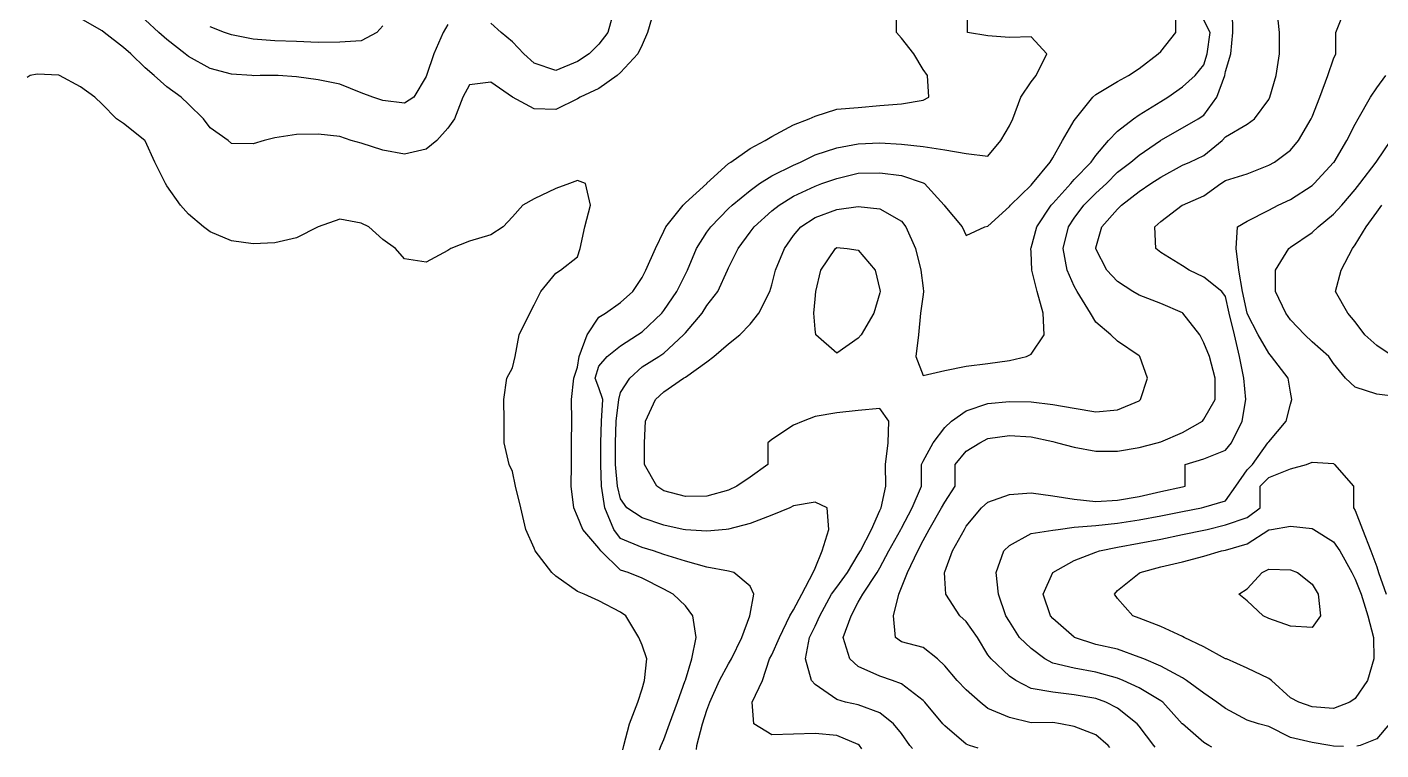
# Model space of a CAD drawing. Header units: inches. Extents: x 450896 to 463247, y 7386701 to 7399440.
# Drawn here: x 450915 to 452750, y 7386701 to 7387680 of the extents above; entities that cross this region are included whole.
import ezdxf

# ---------------------------------------------------------------- set-up
doc = ezdxf.new("R2010")
doc.units = ezdxf.units.IN
doc.header["$MEASUREMENT"] = 0

msp = doc.modelspace()

# ---------------------------------------------------------------- linework, layer by layer
for points, elevation in [([(451764.3, 7387702.5), (451755.9, 7387673.2), (451748.5, 7387656.5), (451742.7, 7387644), (451719.2, 7387618.7), (451714.6, 7387614.7), (451689.9, 7387597.3), (451664.5, 7387585.4), (451660.6, 7387583.3), (451631.3, 7387568.7), (451602, 7387569.8), (451572.8, 7387585.3), (451572.6, 7387585.4), (451543.5, 7387605.8), (451514.2, 7387602.2), (451505.3, 7387585.4), (451494, 7387556.1), (451484.9, 7387543.6), (451470, 7387526.8), (451455.6, 7387514.9), (451426.3, 7387508), (451397, 7387513.5), (451367.7, 7387523), (451354.2, 7387526.8), (451338.5, 7387532.1), (451309.2, 7387535.4), (451279.9, 7387534.9), (451250.6, 7387530.4), (451236.2, 7387526.8), (451221.3, 7387522), (451192, 7387522.6), (451187.1, 7387526.8), (451162.7, 7387543.8), (451153.9, 7387556.1), (451133.5, 7387576.1), (451123.7, 7387585.4), (451104.2, 7387599.5), (451087.1, 7387614.7), (451074.9, 7387625), (451055.2, 7387644), (451045.6, 7387652.9), (451019.4, 7387673.2), (451016.3, 7387675.3), (450987, 7387691.8)], 40), ([(451710, 7387702.5), (451701.8, 7387673.2), (451689.9, 7387657.1), (451676.5, 7387644), (451660.6, 7387633.7), (451631.3, 7387621.7), (451602, 7387631.6), (451588.1, 7387644), (451572.8, 7387660.5), (451557.4, 7387673.2), (451543.5, 7387685.6)], 60), ([(451772, 7386700.9), (451774.4, 7386706.8), (451777.8, 7386714.7), (451785.4, 7386736.1), (451796.2, 7386765.3), (451806.9, 7386794.6), (451807.1, 7386795.3), (451815.8, 7386823.9), (451821.5, 7386853.2), (451817.1, 7386882.5), (451807.1, 7386895.8), (451790.7, 7386911.8), (451777.8, 7386918.6), (451748.5, 7386933.5), (451729.5, 7386941.1), (451719.2, 7386944.3), (451692.4, 7386970.4), (451689.9, 7386974), (451667.9, 7386999.6), (451660.6, 7387017.1), (451655.8, 7387028.9), (451652.2, 7387058.2), (451652.5, 7387087.5), (451652.5, 7387116.8), (451653.1, 7387146.1), (451652.8, 7387175.4), (451655.7, 7387204.7), (451660.6, 7387219.5), (451663.1, 7387233.9), (451673.9, 7387263.2), (451689.9, 7387287.4), (451698.7, 7387292.5), (451719.2, 7387306.9), (451735.8, 7387321.8), (451748.5, 7387341), (451753.5, 7387351.1), (451766.4, 7387380.4), (451777.8, 7387403.9), (451780.5, 7387409.7), (451803.9, 7387439), (451807.1, 7387442.1), (451835.9, 7387468.2), (451836.3, 7387468.7), (451865.6, 7387495.4), (451868.7, 7387497.5), (451894.9, 7387516), (451915.1, 7387526.8), (451924.2, 7387532.1), (451953.5, 7387547.8), (451975, 7387556.1), (451982.8, 7387559.7), (452012.1, 7387569.1), (452041.4, 7387571.2), (452070.6, 7387574), (452099.9, 7387576.3), (452129.2, 7387581.5), (452136.9, 7387585.4), (452135.1, 7387614.7), (452129.2, 7387623.1), (452116.7, 7387644), (452099.9, 7387665.2), (452093.4, 7387673.2), (452093.4, 7387702.5)], 40), ([(451821.9, 7386701.1), (451822.6, 7386706.8), (451830.1, 7386736.1), (451836.3, 7386754.6), (451840.1, 7386765.3), (451853.2, 7386794.6), (451865.6, 7386817.4), (451869.5, 7386823.9), (451883.6, 7386853.2), (451894.6, 7386882.5), (451894.9, 7386884.7), (451899.8, 7386911.8), (451894.9, 7386922.4), (451872.6, 7386941.1), (451865.6, 7386942.8), (451836.3, 7386948.5), (451807.1, 7386956.7), (451777.8, 7386965.5), (451763.8, 7386970.4), (451748.5, 7386975.2), (451719.2, 7386987.4), (451709.9, 7386999.6), (451698, 7387028.9), (451693.4, 7387058.2), (451692.5, 7387087.5), (451692.5, 7387116.8), (451693.3, 7387146.1), (451695.1, 7387175.4), (451689.9, 7387191.4), (451684.7, 7387204.7), (451689.9, 7387220.7), (451701, 7387233.9), (451719.2, 7387248.4), (451742, 7387263.2), (451748.5, 7387267.5), (451775.1, 7387292.5), (451777.8, 7387296.1), (451795.6, 7387321.8), (451807.1, 7387345.4), (451809.7, 7387351.1), (451822.2, 7387380.4), (451836.3, 7387402.4), (451841.7, 7387409.7), (451865.6, 7387434.3), (451870.5, 7387439), (451894.9, 7387459.1), (451907.6, 7387468.2), (451924.2, 7387478.8), (451953.5, 7387493.3), (451963.1, 7387497.5), (451982.8, 7387507.1), (452012.1, 7387516.6), (452041.4, 7387522.2), (452070.6, 7387523.3), (452099.9, 7387521.9), (452129.2, 7387518.5), (452158.5, 7387514.2), (452187.8, 7387509.1), (452217.1, 7387505.6), (452234.6, 7387526.8), (452246.4, 7387546.4), (452250.9, 7387556.1), (452261.5, 7387585.4), (452275.7, 7387606.3), (452282.6, 7387614.7), (452296.9, 7387644), (452275.7, 7387667.2), (452246.4, 7387666.1), (452217.1, 7387668.6), (452189.3, 7387673.2), (452189.3, 7387702.5)], 60), ([(452046.4, 7386702.3), (452042.9, 7386706.8), (452041.4, 7386708.2), (452012.1, 7386720.3), (451982.8, 7386722.8), (451953.5, 7386722.2), (451924.2, 7386721), (451899.9, 7386736.1), (451897.6, 7386765.3), (451911.5, 7386794.6), (451921.1, 7386823.9), (451924.2, 7386829.4), (451934.5, 7386853.2), (451948.8, 7386882.5), (451953.5, 7386890.7), (451964.8, 7386911.8), (451980.4, 7386941.1), (451982.8, 7386947.2), (451992.6, 7386970.4), (452001.5, 7386999.6), (451999.1, 7387028.9), (451982.8, 7387036.5), (451953.5, 7387031.4), (451948.4, 7387028.9), (451924.2, 7387018.9), (451894.9, 7387007.7), (451865.6, 7386999.9), (451862.5, 7386999.6), (451836.3, 7386997.3), (451807.1, 7386999), (451804.1, 7386999.6), (451777.8, 7387005.1), (451748.5, 7387015), (451727.7, 7387028.9), (451719.2, 7387041), (451714.9, 7387058.2), (451712.4, 7387087.5), (451712.4, 7387116.8), (451713.1, 7387146.1), (451716.7, 7387175.4), (451719.2, 7387185.1), (451731.8, 7387204.7), (451748.5, 7387219.7), (451770.9, 7387233.9), (451777.8, 7387238.6), (451804.6, 7387263.2), (451807.1, 7387266), (451829.6, 7387292.5), (451836.3, 7387302.8), (451850.9, 7387321.8), (451864.3, 7387351.1), (451865.6, 7387354), (451878.6, 7387380.4), (451894.9, 7387402.2), (451900.1, 7387409.7), (451924.2, 7387431.3), (451934.1, 7387439), (451953.5, 7387451.1), (451982.8, 7387464.9), (451992.2, 7387468.2), (452012.1, 7387475.1), (452041.4, 7387482.3), (452070.6, 7387482.8), (452099.9, 7387479.3), (452129.2, 7387469.3), (452131.1, 7387468.2), (452157.8, 7387439), (452158.5, 7387437.7), (452182, 7387409.7), (452187.8, 7387397.9), (452213.1, 7387409.7), (452217.1, 7387410.5), (452246.4, 7387437.1), (452247.7, 7387439), (452275.7, 7387466.2), (452277.4, 7387468.2), (452301.3, 7387497.5), (452304.9, 7387503.2), (452318.2, 7387526.8), (452334.2, 7387553.8), (452335.7, 7387556.1), (452359.4, 7387585.4), (452363.5, 7387588.8), (452392.8, 7387606.6), (452407.6, 7387614.7), (452422.1, 7387624.3), (452448, 7387644), (452451.4, 7387647.2), (452471.8, 7387673.2), (452471.8, 7387702.5)], 80), ([(452204, 7386703), (452192.2, 7386706.8), (452187.8, 7386708.6), (452158.5, 7386733.5), (452156.1, 7386736.1), (452131.7, 7386765.3), (452129.2, 7386767.7), (452099.9, 7386790.3), (452087.6, 7386794.6), (452070.6, 7386800.8), (452041.4, 7386813.5), (452030, 7386823.9), (452021.1, 7386853.2), (452031.7, 7386882.5), (452041.4, 7386900.7), (452047.4, 7386911.8), (452066.9, 7386941.1), (452070.6, 7386947.4), (452082.9, 7386970.4), (452099.1, 7386999.6), (452099.9, 7387001.3), (452114.5, 7387028.9), (452127, 7387058.2), (452127, 7387087.5), (452129.2, 7387092.2), (452142.7, 7387116.8), (452158.5, 7387137.6), (452167.8, 7387146.1), (452187.8, 7387160.1), (452217.1, 7387170), (452246.4, 7387172.9), (452275.7, 7387172.6), (452304.9, 7387168.8), (452334.2, 7387163.9), (452363.5, 7387159.1), (452392.8, 7387161.8), (452422.1, 7387173.9), (452424.1, 7387175.4), (452433.4, 7387204.7), (452422.9, 7387233.9), (452422.1, 7387234.7), (452392.8, 7387254.9), (452383.8, 7387263.2), (452363.5, 7387280.5), (452356, 7387292.5), (452338.2, 7387321.8), (452334.2, 7387329.1), (452324.5, 7387351.1), (452319.3, 7387380.4), (452326.2, 7387409.7), (452334.2, 7387421.2), (452347.3, 7387439), (452363.5, 7387455.3), (452377.7, 7387468.2), (452392.8, 7387483.6), (452410.6, 7387497.5), (452422.1, 7387506.9), (452451.2, 7387526.8), (452451.4, 7387527), (452480.7, 7387543.9), (452502.2, 7387556.1), (452509.9, 7387561.2), (452527.2, 7387585.4), (452538.3, 7387614.7), (452539.2, 7387620.4), (452546.4, 7387644), (452548.9, 7387673.2), (452548.8, 7387702.5)], 120), ([(452382.4, 7386703.9), (452380.2, 7386706.8), (452363.5, 7386721.1), (452334.2, 7386732.2), (452315.3, 7386736.1), (452304.9, 7386737.7), (452275.7, 7386737.5), (452246.4, 7386744.4), (452217.1, 7386756.6), (452206.4, 7386765.3), (452187.8, 7386782.1), (452175.3, 7386794.6), (452158.5, 7386814.4), (452148.6, 7386823.9), (452129.2, 7386839.5), (452099.9, 7386847.2), (452091.9, 7386853.2), (452089.3, 7386882.5), (452096.4, 7386911.8), (452099.9, 7386920.9), (452108, 7386941.1), (452122.3, 7386970.4), (452129.2, 7386984.4), (452137.3, 7386999.6), (452154.3, 7387028.9), (452158.5, 7387036.6), (452172.8, 7387058.2), (452172.8, 7387087.5), (452187.8, 7387105.4), (452206, 7387116.8), (452217.1, 7387122.7), (452246.4, 7387127), (452275.7, 7387125.1), (452304.9, 7387118.5), (452311.3, 7387116.8), (452334.2, 7387111.2), (452363.5, 7387105.4), (452392.8, 7387105.7), (452422.1, 7387110.4), (452446.7, 7387116.8), (452451.4, 7387118.4), (452480.7, 7387130.8), (452507.9, 7387146.1), (452509.9, 7387148.8), (452525.1, 7387175.4), (452525.2, 7387204.7), (452517.6, 7387233.9), (452509.9, 7387252.4), (452504.4, 7387263.2), (452481.2, 7387292.5), (452480.7, 7387292.9), (452451.4, 7387305.6), (452422.1, 7387316.9), (452413.7, 7387321.8), (452392.8, 7387335.6), (452378.1, 7387351.1), (452363.5, 7387380), (452363.4, 7387380.4), (452363.5, 7387381), (452371.7, 7387409.7), (452392.8, 7387433.4), (452398.1, 7387439), (452422.1, 7387457.6), (452438, 7387468.2), (452451.4, 7387477.1), (452480.7, 7387493.1), (452490.8, 7387497.5), (452509.9, 7387506.2), (452534.7, 7387526.8), (452539.2, 7387531.7), (452568.5, 7387548.6), (452578.5, 7387556.1), (452597.8, 7387582.4), (452599.3, 7387585.4), (452607.9, 7387614.7), (452612.5, 7387644), (452612.5, 7387673.2), (452609, 7387702.5)], 140), ([(452443.9, 7386704.2), (452441.9, 7386706.8), (452422.1, 7386732.7), (452419.3, 7386736.1), (452392.8, 7386757.1), (452376.9, 7386765.3), (452363.5, 7386770.3), (452334.2, 7386775.3), (452304.9, 7386778.8), (452275.7, 7386783.9), (452255, 7386794.6), (452246.4, 7386800.6), (452221.4, 7386823.9), (452217.1, 7386829.7), (452203, 7386853.2), (452187.8, 7386874.9), (452179.2, 7386882.5), (452160, 7386911.8), (452158.5, 7386933.3), (452158.2, 7386941.1), (452158.5, 7386942), (452169.1, 7386970.4), (452185.3, 7386999.6), (452187.8, 7387003.8), (452208.4, 7387028.9), (452217.1, 7387036.4), (452246.4, 7387047), (452275.7, 7387048.9), (452304.9, 7387045.2), (452334.2, 7387040.4), (452363.5, 7387037.3), (452392.8, 7387039), (452422.1, 7387044.3), (452451.4, 7387051.1), (452480.7, 7387057.3), (452484.5, 7387058.2), (452484.5, 7387087.5), (452509.9, 7387095.1), (452539.2, 7387107), (452547.3, 7387116.8), (452561.9, 7387146.1), (452566.5, 7387175.4), (452564, 7387204.7), (452558.2, 7387233.9), (452551.3, 7387263.2), (452544.3, 7387292.5), (452539.2, 7387315), (452534.1, 7387321.8), (452509.9, 7387341.5), (452489.9, 7387351.1), (452480.7, 7387356.7), (452451.4, 7387375), (452444.8, 7387380.4), (452443.4, 7387409.7), (452451.4, 7387416.9), (452480.2, 7387439), (452480.7, 7387439.2), (452509.9, 7387451.8), (452533, 7387468.2), (452539.2, 7387472.5), (452568.5, 7387481.7), (452597.8, 7387493.3), (452605.7, 7387497.5), (452627.1, 7387513.7), (452638.1, 7387526.8), (452655.3, 7387556.1), (452656.4, 7387558.6), (452667.1, 7387585.4), (452678, 7387614.7), (452685.7, 7387637.3), (452688.7, 7387644), (452688.7, 7387673.2), (452700.5, 7387702.5)], 160), ([(451484.9, 7387683.7), (451478.7, 7387673.2), (451466.1, 7387644), (451456.1, 7387614.7), (451455.6, 7387613.2), (451438.8, 7387585.4), (451426.3, 7387577.1), (451397, 7387580.7), (451383.3, 7387585.4), (451367.7, 7387591.1), (451338.5, 7387603.1), (451309.2, 7387608.8), (451279.9, 7387613.1), (451255.1, 7387614.7), (451250.6, 7387614.9), (451230.8, 7387614.7), (451221.3, 7387614.5), (451219.3, 7387614.7), (451192, 7387616.4), (451162.7, 7387624.2), (451133.5, 7387640.7), (451129, 7387644), (451104.2, 7387663.4), (451093.4, 7387673.2), (451074.9, 7387690.4)], 60), ([(451397, 7387682.1), (451389, 7387673.2), (451367.7, 7387661.6), (451338.5, 7387660.1), (451309.2, 7387659.4), (451279.9, 7387660.8), (451250.6, 7387661.6), (451221.3, 7387664.2), (451192, 7387670), (451182.3, 7387673.2), (451162.7, 7387680.5)], 80), ([(452114.8, 7386702.6), (452111.2, 7386706.8), (452099.9, 7386722.9), (452089.3, 7386736.1), (452070.6, 7386750.8), (452041.4, 7386761.8), (452024.2, 7386765.3), (452012.1, 7386768.8), (451982.8, 7386789.1), (451978.2, 7386794.6), (451969.7, 7386823.9), (451975.1, 7386853.2), (451982.8, 7386868.6), (451989.1, 7386882.5), (452005.2, 7386911.8), (452012.1, 7386921.1), (452026.7, 7386941.1), (452041.4, 7386965.3), (452044.5, 7386970.4), (452059.5, 7386999.6), (452070.6, 7387025.1), (452072.4, 7387028.9), (452078.7, 7387058.2), (452078.4, 7387087.5), (452081.9, 7387116.8), (452082.8, 7387146.1), (452070.6, 7387163.3), (452041.4, 7387160.6), (452012.1, 7387157.5), (451982.8, 7387152.5), (451966.5, 7387146.1), (451953.5, 7387140.9), (451924.2, 7387121.5), (451918.7, 7387116.8), (451918.7, 7387087.5), (451894.9, 7387070.3), (451876.9, 7387058.2), (451865.6, 7387052.5), (451836.3, 7387044.5), (451807.1, 7387044.1), (451777.8, 7387051.8), (451768.5, 7387058.2), (451751.7, 7387087.5), (451751.7, 7387116.8), (451752.8, 7387146.1), (451766.7, 7387175.4), (451777.8, 7387186.1), (451804.7, 7387204.7), (451807.1, 7387206.1), (451836.3, 7387226.6), (451845.7, 7387233.9), (451865.6, 7387251.1), (451880.9, 7387263.2), (451894.9, 7387277.6), (451906.8, 7387292.5), (451921.3, 7387321.8), (451924.2, 7387331), (451929, 7387351.1), (451941.2, 7387380.4), (451953.5, 7387398.1), (451963.5, 7387409.7), (451982.8, 7387422.2), (452012.1, 7387433.3), (452041.4, 7387437.4), (452070.6, 7387434), (452099.9, 7387417.3), (452106, 7387409.7), (452119.1, 7387380.4), (452126.3, 7387351.1), (452129.2, 7387326.3), (452129.8, 7387321.8), (452129.2, 7387317.9), (452125.5, 7387292.5), (452122.8, 7387263.2), (452119.5, 7387233.9), (452129.2, 7387208.2), (452158.5, 7387214.8), (452187.8, 7387220.7), (452217.1, 7387224.5), (452246.4, 7387228.4), (452269.5, 7387233.9), (452275.7, 7387237.1), (452293.4, 7387263.2), (452291.8, 7387292.5), (452283.9, 7387321.8), (452276.7, 7387351.1), (452275.7, 7387375.4), (452275.4, 7387380.4), (452275.7, 7387381.1), (452283.3, 7387409.7), (452303, 7387439), (452304.9, 7387441.1), (452329.3, 7387468.2), (452334.2, 7387474), (452356.9, 7387497.5), (452363.5, 7387506.5), (452380.5, 7387526.8), (452392.8, 7387539.1), (452414.5, 7387556.1), (452422.1, 7387561.6), (452451.4, 7387579.4), (452460.9, 7387585.4), (452480.7, 7387599.6), (452498.2, 7387614.7), (452509.9, 7387629.4), (452514.5, 7387644), (452518.4, 7387673.2), (452509.9, 7387689.8)], 100), ([(451722.3, 7386700.6), (451723.4, 7386706.8), (451731.3, 7386736.1), (451742.5, 7386765.3), (451748.5, 7386783.4), (451751.6, 7386794.6), (451755, 7386823.9), (451748.5, 7386842.6), (451743.8, 7386853.2), (451726.5, 7386882.5), (451719.2, 7386887.4), (451689.9, 7386902.5), (451669.7, 7386911.8), (451660.6, 7386915.5), (451631.3, 7386936.1), (451625.9, 7386941.1), (451603.2, 7386970.4), (451602, 7386974), (451591, 7386999.6), (451583.9, 7387028.9), (451576.8, 7387058.2), (451572.8, 7387078), (451568.2, 7387087.5), (451561.2, 7387116.8), (451561.2, 7387146.1), (451560.9, 7387175.4), (451565.2, 7387204.7), (451572.8, 7387218.7), (451576.5, 7387233.9), (451581.8, 7387263.2), (451596.1, 7387292.5), (451602, 7387303.8), (451610.9, 7387321.8), (451631.3, 7387346.8), (451637.6, 7387351.1), (451660.6, 7387368.8), (451664.4, 7387380.4), (451670.6, 7387409.7), (451678.4, 7387439), (451671.7, 7387468.2), (451660.6, 7387472.3), (451650, 7387468.2), (451631.3, 7387461.8), (451602, 7387447.8), (451586.9, 7387439), (451572.8, 7387423.4), (451560.2, 7387409.7), (451543.5, 7387398.8), (451514.2, 7387390.2), (451489, 7387380.4), (451484.9, 7387377.5), (451455.6, 7387361.6), (451426.3, 7387366.2), (451414, 7387380.4), (451397, 7387392.5), (451378, 7387409.7), (451367.7, 7387414.4), (451338.5, 7387420), (451309.2, 7387409.7), (451309.1, 7387409.7), (451279.9, 7387394.9), (451250.6, 7387388), (451221.3, 7387386.8), (451192, 7387390.7), (451162.7, 7387402.7), (451153.8, 7387409.7), (451133.5, 7387426.6), (451122.6, 7387439), (451104.2, 7387465.3), (451102.2, 7387468.2), (451087.9, 7387497.5), (451074.9, 7387526.2), (451074.2, 7387526.8), (451045.6, 7387549.8), (451036, 7387556.1), (451016.3, 7387576.1), (451006.7, 7387585.4), (450987, 7387599.2), (450958.6, 7387614.7), (450957.7, 7387615), (450928.4, 7387616.5), (450918.9, 7387614.7), (450914.7, 7387611.9)], 20), ([(452520.5, 7386704.6), (452516.4, 7386706.8), (452509.9, 7386710.8), (452480.7, 7386735.9), (452480.5, 7386736.1), (452454, 7386765.3), (452451.4, 7386767.2), (452422.1, 7386785), (452400.4, 7386794.6), (452392.8, 7386797.7), (452363.5, 7386805.9), (452334.2, 7386811.6), (452304.9, 7386818.2), (452294.1, 7386823.9), (452275.7, 7386838), (452260.1, 7386853.2), (452246.4, 7386874.5), (452241.5, 7386882.5), (452231.3, 7386911.8), (452228.5, 7386941.1), (452238.7, 7386970.4), (452246.4, 7386977.9), (452275.7, 7386993.8), (452304.9, 7386998.4), (452312.3, 7386999.6), (452334.2, 7387002.5), (452363.5, 7387004.9), (452392.8, 7387007.8), (452422.1, 7387012.5), (452451.4, 7387018), (452480.7, 7387023.9), (452506.4, 7387028.9), (452509.9, 7387029.7), (452539.2, 7387038.2), (452553.3, 7387058.2), (452568.5, 7387080.3), (452575.8, 7387087.5), (452596.6, 7387116.8), (452597.8, 7387118.1), (452621.2, 7387146.1), (452627.1, 7387169.4), (452628.9, 7387175.4), (452627.1, 7387185.6), (452623.9, 7387204.7), (452601.5, 7387233.9), (452597.8, 7387238.4), (452583.5, 7387263.2), (452568.5, 7387292.4), (452568.5, 7387292.5), (452562.3, 7387321.8), (452557, 7387351.1), (452553.6, 7387380.4), (452555.4, 7387409.7), (452568.5, 7387417.1), (452597.8, 7387432.2), (452610.5, 7387439), (452627.1, 7387446.9), (452656.4, 7387465.8), (452659.3, 7387468.2), (452685.7, 7387496.8), (452686.2, 7387497.5), (452703.6, 7387526.8), (452715, 7387548.8), (452718.9, 7387556.1), (452735.6, 7387585.4), (452744.2, 7387598.2), (452756.4, 7387614.7)], 180), ([(452773.5, 7387179.2), (452744.2, 7387183), (452715, 7387192.4), (452701.6, 7387204.7), (452685.7, 7387224.2), (452679.4, 7387233.9), (452656.4, 7387253.8), (452646.5, 7387263.2), (452627.1, 7387283.7), (452620.9, 7387292.5), (452606.7, 7387321.8), (452606.7, 7387351.1), (452624.9, 7387380.4), (452627.1, 7387382), (452656.4, 7387402.1), (452664.6, 7387409.7), (452685.7, 7387426.9), (452696.6, 7387439), (452715, 7387460.1), (452721.3, 7387468.2), (452743.5, 7387497.5), (452744.2, 7387498.8), (452763.3, 7387526.8)], 200), ([(452766.6, 7387233.9), (452744.2, 7387248.7), (452728.1, 7387263.2), (452715, 7387280.9), (452704.8, 7387292.5), (452688.1, 7387321.8), (452695.9, 7387351.1), (452711.4, 7387380.4), (452715, 7387385.2), (452729.8, 7387409.7), (452744.2, 7387429.6), (452750.9, 7387439)], 220), ([(452045.2, 7387263.2), (452041.4, 7387258.9), (452012.1, 7387238.2), (451984, 7387263.2), (451982.8, 7387271.1), (451981.3, 7387292.5), (451982.8, 7387311.4), (451983.8, 7387321.8), (451990.7, 7387351.1), (452010.3, 7387380.4), (452012.1, 7387381.5), (452026.2, 7387380.4), (452041.4, 7387377.9), (452064.2, 7387351.1), (452070.6, 7387324.2), (452071, 7387321.8), (452070.6, 7387320.2), (452062.5, 7387292.5), (452045.2, 7387263.2)], 120), ([(452698.9, 7386705.5), (452685.7, 7386705.9), (452680.6, 7386706.8), (452656.4, 7386710.8), (452627.1, 7386717.7), (452597.8, 7386732.3), (452583.8, 7386736.1), (452568.5, 7386741.1), (452539.2, 7386756.9), (452527.4, 7386765.3), (452509.9, 7386777.8), (452486.3, 7386794.6), (452480.7, 7386798.2), (452451.4, 7386814), (452428.3, 7386823.9), (452422.1, 7386826.5), (452392.8, 7386837.3), (452363.5, 7386843.6), (452334.6, 7386853.2), (452334.2, 7386853.4), (452304.9, 7386878.6), (452301.7, 7386882.5), (452292, 7386911.8), (452304.9, 7386941.1), (452304.9, 7386941.1), (452334.2, 7386957.5), (452363.5, 7386968.8), (452368.5, 7386970.4), (452392.8, 7386975.4), (452422.1, 7386980.8), (452451.4, 7386986.1), (452480.7, 7386992.5), (452509.9, 7386998.5), (452514.5, 7386999.6), (452539.2, 7387005.6), (452568.5, 7387015.6), (452585.9, 7387028.9), (452585.9, 7387058.2), (452597.8, 7387069.9), (452627.1, 7387081.7), (452648.8, 7387087.5), (452656.4, 7387090.6), (452685.7, 7387089), (452687, 7387087.5), (452712.4, 7387058.2), (452712.4, 7387028.9), (452715, 7387025.1), (452725, 7386999.6), (452736.1, 7386970.4), (452744.2, 7386948.7), (452746.7, 7386941.1), (452756.8, 7386911.8)], 200), ([(452707.8, 7386765.3), (452685.7, 7386756.6), (452656.4, 7386759.2), (452638.7, 7386765.3), (452627.1, 7386771.1), (452601.5, 7386794.6), (452597.8, 7386797.6), (452568.5, 7386811.5), (452540.3, 7386823.9), (452539.2, 7386824.3), (452509.9, 7386840.3), (452483.3, 7386853.2), (452480.7, 7386854.6), (452451.4, 7386868), (452422.1, 7386879.1), (452413.6, 7386882.5), (452392.8, 7386905.7), (452388.5, 7386911.8), (452392.8, 7386916.6), (452422.1, 7386940.2), (452423.3, 7386941.1), (452451.4, 7386948.8), (452480.7, 7386955.6), (452509.9, 7386963.3), (452533.8, 7386970.4), (452539.2, 7386971.6), (452568.5, 7386980), (452597.8, 7386999), (452601.5, 7386999.6), (452627.1, 7387004), (452656.4, 7387000.9), (452658.9, 7386999.6), (452685.7, 7386982.6), (452693.9, 7386970.4), (452710.3, 7386941.1), (452715, 7386932.1), (452723, 7386911.8), (452732, 7386882.5), (452739.7, 7386853.2), (452740.4, 7386823.9), (452731.8, 7386794.6), (452715, 7386770.3), (452707.8, 7386765.3)], 220), ([(452668, 7386882.5), (452656.4, 7386866.6), (452627.1, 7386868.2), (452597.8, 7386878.6), (452590.2, 7386882.5), (452568.5, 7386902.8), (452557.4, 7386911.8), (452568.5, 7386919), (452588.8, 7386941.1), (452597.8, 7386945.5), (452627.1, 7386944.8), (452636.6, 7386941.1), (452656.4, 7386925.3), (452664.9, 7386911.8), (452668, 7386882.5)], 240), ([(452761.2, 7386736.1), (452744.2, 7386715.7), (452721.5, 7386706.8)], 200), ([(452721.5, 7386706.8), (452717.2, 7386705.6)], 200)]:
    msp.add_lwpolyline(points, dxfattribs=dict(elevation=elevation))

doc.saveas('drawing.dxf')
